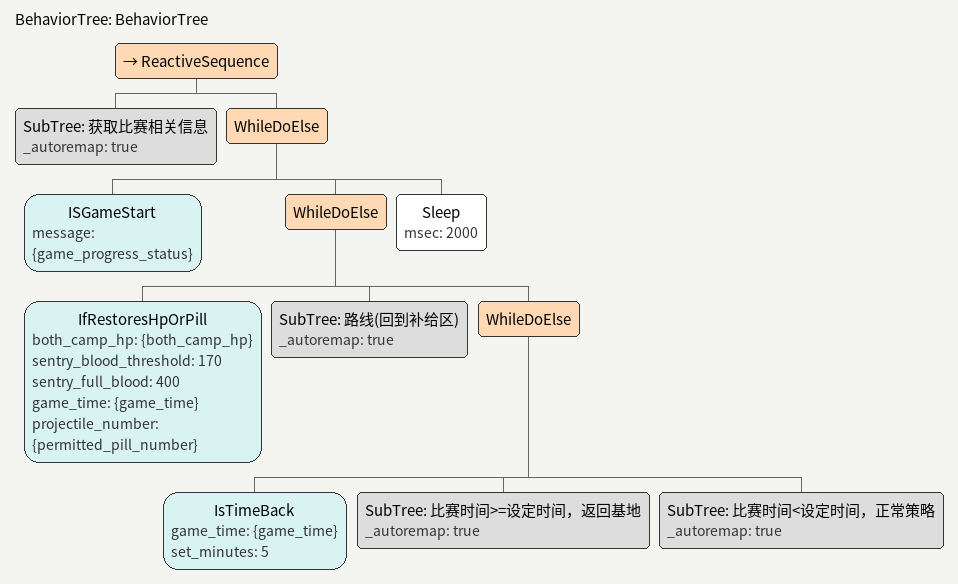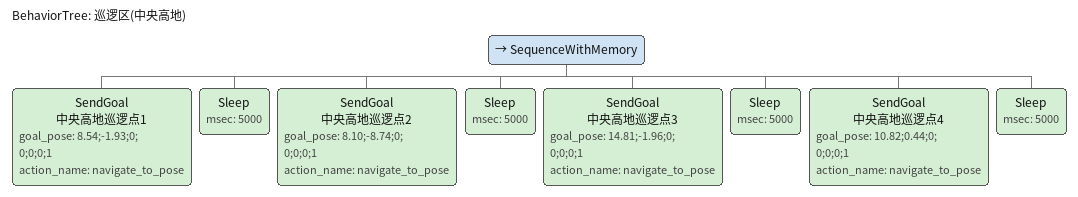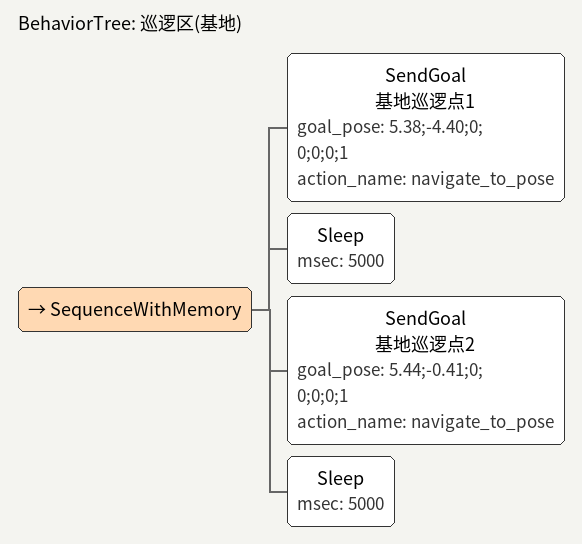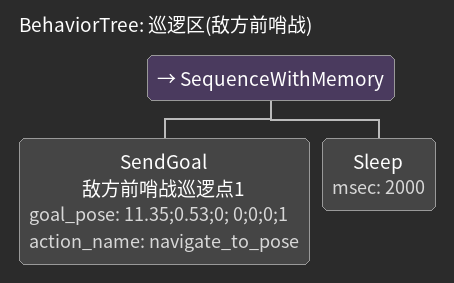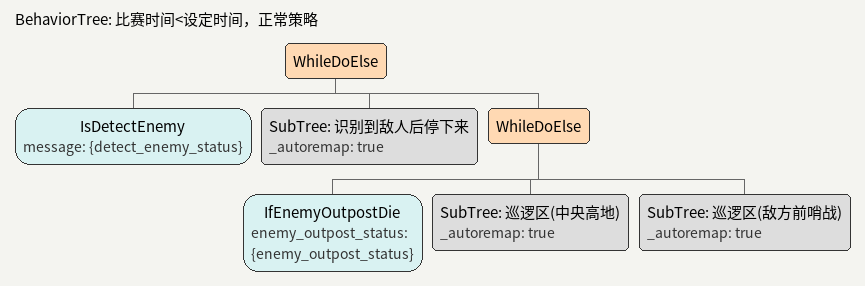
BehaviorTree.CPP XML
<BehaviorTree ID="BehaviorTree">
  <ReactiveSequence>
    <SubTree ID="获取比赛相关信息" _autoremap="true"/>
    <WhileDoElse>
      <ISGameStart message="{game_progress_status}"/>
      <WhileDoElse>
        <IfRestoresHpOrPill both_camp_hp="{both_camp_hp}" sentry_blood_threshold="170" sentry_full_blood="400" game_time="{game_time}" projectile_number="{permitted_pill_number}"/>
        <SubTree ID="路线(回到补给区)" _autoremap="true"/>
        <WhileDoElse>
          <IsTimeBack game_time="{game_time}" set_minutes="5"/>
          <SubTree ID="比赛时间>=设定时间，返回基地" _autoremap="true"/>
          <SubTree ID="比赛时间&lt;设定时间，正常策略" _autoremap="true"/>
        </WhileDoElse>
      </WhileDoElse>
      <Sleep msec="2000"/>
    </WhileDoElse>
  </ReactiveSequence>
</BehaviorTree>

<BehaviorTree ID="巡逻区(中央高地)">
  <SequenceWithMemory>
    <SendGoal name="中央高地巡逻点1" goal_pose="8.54;-1.93;0; 0;0;0;1" action_name="navigate_to_pose"/>
    <Sleep msec="5000"/>
    <SendGoal name="中央高地巡逻点2" goal_pose="8.10;-8.74;0; 0;0;0;1" action_name="navigate_to_pose"/>
    <Sleep msec="5000"/>
    <SendGoal name="中央高地巡逻点3" goal_pose="14.81;-1.96;0; 0;0;0;1" action_name="navigate_to_pose"/>
    <Sleep msec="5000"/>
    <SendGoal name="中央高地巡逻点4" goal_pose="10.82;0.44;0; 0;0;0;1" action_name="navigate_to_pose"/>
    <Sleep msec="5000"/>
  </SequenceWithMemory>
</BehaviorTree>

<BehaviorTree ID="巡逻区(基地)">
  <SequenceWithMemory>
    <SendGoal name="基地巡逻点1" goal_pose="5.38;-4.40;0; 0;0;0;1" action_name="navigate_to_pose"/>
    <Sleep msec="5000"/>
    <SendGoal name="基地巡逻点2" goal_pose="5.44;-0.41;0; 0;0;0;1" action_name="navigate_to_pose"/>
    <Sleep msec="5000"/>
  </SequenceWithMemory>
</BehaviorTree>

<BehaviorTree ID="巡逻区(敌方前哨战)">
  <SequenceWithMemory>
    <SendGoal name="敌方前哨战巡逻点1" goal_pose="11.35;0.53;0; 0;0;0;1" action_name="navigate_to_pose"/>
    <Sleep msec="2000"/>
  </SequenceWithMemory>
</BehaviorTree>

<BehaviorTree ID="比赛时间&lt;设定时间，正常策略">
  <WhileDoElse>
    <IsDetectEnemy message="{detect_enemy_status}"/>
    <SubTree ID="识别到敌人后停下来" _autoremap="true"/>
    <WhileDoElse>
      <IfEnemyOutpostDie enemy_outpost_status="{enemy_outpost_status}"/>
      <SubTree ID="巡逻区(中央高地)" _autoremap="true"/>
      <SubTree ID="巡逻区(敌方前哨战)" _autoremap="true"/>
    </WhileDoElse>
  </WhileDoElse>
</BehaviorTree>
